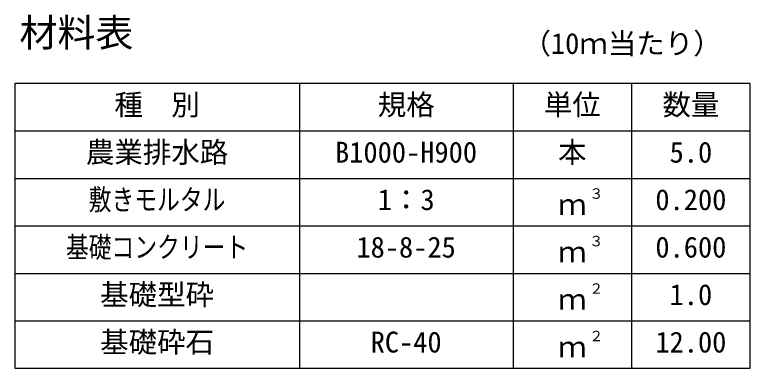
# Model space of a CAD drawing. Units: millimetres, scale not verified. Extents: x -33600 to 33600, y -11880 to 11880.
# Drawn here: x 12393 to 13943, y 1087 to 1832 of the extents above; entities that cross this region are included whole.
import ezdxf
from ezdxf.enums import TextEntityAlignment as Align

# ---------------------------------------------------------------- set-up
doc = ezdxf.new("R2010")
doc.units = ezdxf.units.MM
doc.header["$LTSCALE"] = 40
for name, color, linetype, lineweight in [('0-3_HYO', 3, 'Continuous', 25), ('0-4_HYO2', 4, 'Continuous', 25), ('0-7_TXT', 7, 'Continuous', 25)]:
    doc.layers.add(name, color=color, linetype=linetype, lineweight=lineweight)
doc.styles.add('ＭＳ ゴシック', font='')
doc.styles.get('ＭＳ ゴシック').set_extended_font_data('MS Gothic')

msp = doc.modelspace()

# ---------------------------------------------------------------- linework, layer by layer
at = {"layer": '0-3_HYO'}
for p, q in [((12993.16, 1686.95), (12993.16, 1086.95)), ((13443.16, 1686.95), (13443.16, 1086.95)), ((13693.16, 1686.95), (13693.16, 1086.95)), ((12393.16, 1586.95), (13943.16, 1586.95))]:
    msp.add_line(p, q, dxfattribs=at)
msp.add_lwpolyline([(12393.16, 1086.95), (13943.16, 1086.95), (13943.16, 1686.95), (12393.16, 1686.95)], close=True, dxfattribs=at)
at = {"layer": '0-4_HYO2'}
for p, q in [((12393.16, 1486.95), (13943.16, 1486.95)), ((12393.16, 1386.95), (13943.16, 1386.95)), ((12393.16, 1286.95), (13943.16, 1286.95)), ((12393.16, 1186.95), (13943.16, 1186.95))]:
    msp.add_line(p, q, dxfattribs=at)

# ---------------------------------------------------------------- texts
at = {"layer": '0-7_TXT', "style": 'ＭＳ ゴシック'}
for s, height, p in [('材料表', 58.65, (12403.16, 1746.95)), ('（10ｍ当たり）', 43.99, (13463.15, 1735.95)), ('種\u3000別', 43.99, (12603.16, 1606.95)), ('規格', 43.99, (13158.16, 1606.95)), ('単位', 43.99, (13508.16, 1606.95)), ('数量', 43.99, (13758.16, 1606.95)), ('農業排水路', 43.99, (12543.16, 1506.95)), ('本', 43.99, (13538.16, 1506.95)), ('B1000-H900', 43.99, (13068.16, 1506.95)), ('5.0', 43.99, (13773.16, 1506.95)), ('1：3', 43.99, (13158.16, 1406.95)), ('３', 21.99, (13603.7, 1437.32)), ('0.200', 43.99, (13743.16, 1406.95)), ('ｍ', 43.99, (13538.16, 1396.95)), ('３', 21.99, (13603.7, 1337.32)), ('18-8-25', 43.99, (13113.16, 1306.95)), ('0.600', 43.99, (13743.16, 1306.95)), ('ｍ', 43.99, (13538.16, 1296.95)), ('基礎型砕', 43.99, (12573.16, 1206.95)), ('２', 21.99, (13603.7, 1237.32)), ('1.0', 43.99, (13773.16, 1206.95)), ('ｍ', 43.99, (13538.16, 1196.95)), ('基礎砕石', 43.99, (12573.16, 1106.95)), ('RC-40', 43.99, (13143.16, 1106.95)), ('２', 21.99, (13603.7, 1137.32)), ('12.00', 43.99, (13743.16, 1106.95)), ('ｍ', 43.99, (13538.16, 1096.95))]:
    msp.add_text(s, height=height, dxfattribs=at).set_placement(p, align=Align.BOTTOM_LEFT)
at = {"layer": '0-7_TXT', "style": 'ＭＳ ゴシック', "width": 0.8}
for s, p in [('敷きモルタル', (12549.16, 1406.95)), ('基礎コンクリート', (12501.16, 1306.95))]:
    msp.add_text(s, height=43.99, dxfattribs=at).set_placement(p, align=Align.BOTTOM_LEFT)

doc.saveas('drawing.dxf')
